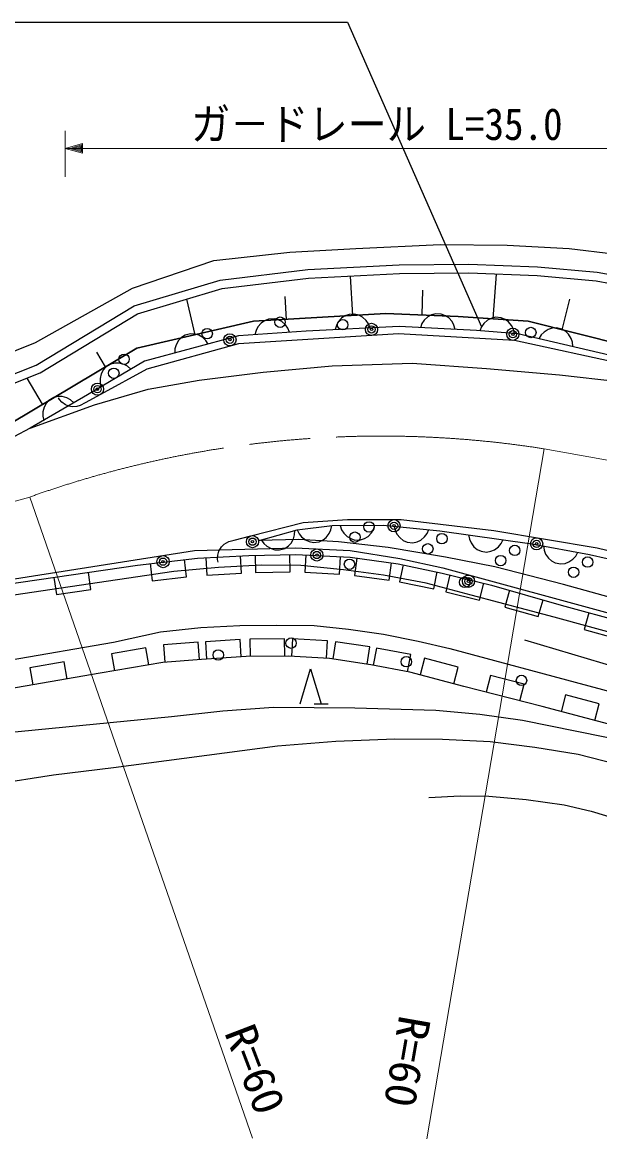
# Model space of a CAD drawing. Units: millimetres, scale not verified. Extents: x 40000 to 680000, y 20000 to 380000.
# Drawn here: x 203139 to 236324, y 276847 to 341013 of the extents above; entities that cross this region are included whole.
import ezdxf
from ezdxf.enums import TextEntityAlignment as Align

# ---------------------------------------------------------------- set-up
doc = ezdxf.new("R2010")
doc.units = ezdxf.units.MM
doc.header["$LTSCALE"] = 1000
doc.linetypes.add('CHAIN', pattern=[18.5, 12, -1.5, 3.5, -1.5])
for name, color, linetype, lineweight in [('M-BGD', 7, 'Continuous', 25), ('M-BMK', 2, 'CHAIN', 13), ('M-STR-HTXT', 7, 'Continuous', 13), ('M-STR-STRC', 7, 'Continuous', 25)]:
    doc.layers.add(name, color=color, linetype=linetype, lineweight=lineweight)
doc.styles.add('ＭＳ ゴシック', font='')
doc.styles.get('ＭＳ ゴシック').set_extended_font_data('MS Gothic')

msp = doc.modelspace()

# ---------------------------------------------------------------- linework, layer by layer
at = {"layer": 'M-BGD'}
for p, q in [((218519, 327794), (222310, 328017)), ((222310, 328017), (227153, 328240)), ((227153, 328240), (231008, 328208)), ((231008, 328208), (234577, 328017)), ((234577, 328017), (237126, 327699)), ((209476, 325738), (214154, 327316)), ((214154, 327316), (218519, 327794)), ((214516, 326202), (219541, 326806)), ((219541, 326806), (224795, 327069)), ((224795, 327069), (228812, 327106)), ((224810, 326569), (228805, 326606)), ((228805, 326606), (232724, 326457)), ((228812, 327106), (232756, 326956)), ((232756, 326956), (236189, 326654)), ((236189, 326654), (238380, 326249)), ((209561, 324715), (214516, 326202)), ((214619, 325710), (219584, 326308)), ((219584, 326308), (224810, 326569)), ((222127, 324159), (221995, 326428)), ((230204, 323969), (230386, 326546)), ((232724, 326457), (236122, 326158)), ((236122, 326158), (238902, 325644)), ((203900, 322616), (209476, 325738)), ((209765, 324254), (214619, 325710)), ((226112, 324191), (226167, 325626)), ((203943, 321307), (209561, 324715)), ((213078, 323053), (212604, 325106)), ((218327, 323938), (218250, 325260)), ((234177, 323338), (234614, 325094)), ((204166, 320857), (209765, 324254)), ((216427, 323827), (224027, 324270)), ((224027, 324270), (216427, 323827)), ((221685, 324136), (221491, 324007)), ((221921, 324228), (221685, 324136)), ((222241, 324243), (221921, 324228)), ((222484, 324174), (222241, 324243)), ((222690, 324064), (222484, 324174)), ((222899, 323874), (222690, 324064)), ((224027, 324270), (228198, 324112)), ((228198, 324112), (224027, 324270)), ((226450, 324081), (226240, 323891)), ((226656, 324191), (226450, 324081)), ((226899, 324259), (226656, 324191)), ((227219, 324243), (226899, 324259)), ((227455, 324151), (227219, 324243)), ((227649, 324022), (227455, 324151)), ((228198, 324112), (232210, 323827)), ((232210, 323827), (228198, 324112)), ((230337, 324057), (230092, 323996)), ((230656, 324031), (230337, 324057)), ((209729, 322279), (216427, 323827)), ((216427, 323827), (209729, 322279)), ((216678, 323508), (216573, 323300)), ((216863, 323722), (216678, 323508)), ((217053, 323856), (216863, 323722)), ((217287, 323954), (217053, 323856)), ((217606, 323977), (217287, 323954)), ((217851, 323915), (217606, 323977)), ((218060, 323810), (217851, 323915)), ((218274, 323625), (218060, 323810)), ((218408, 323434), (218274, 323625)), ((218505, 323201), (218408, 323434)), ((224790, 323523), (219451, 323270)), ((221190, 323592), (221122, 323349)), ((221301, 323798), (221190, 323592)), ((221491, 324007), (221301, 323798)), ((223028, 323679), (222899, 323874)), ((223119, 323444), (223028, 323679)), ((229245, 323301), (224790, 323523)), ((226111, 323697), (226019, 323462)), ((226240, 323891), (226111, 323697)), ((227838, 323812), (227649, 324022)), ((227948, 323606), (227838, 323812)), ((228016, 323362), (227948, 323606)), ((229532, 323519), (229433, 323286)), ((229667, 323709), (229532, 323519)), ((229883, 323892), (229667, 323709)), ((230092, 323996), (229883, 323892)), ((230889, 323932), (230656, 324031)), ((231079, 323797), (230889, 323932)), ((231262, 323581), (231079, 323797)), ((231366, 323373), (231262, 323581)), ((232210, 323827), (240077, 321868)), ((240077, 321868), (232210, 323827)), ((233593, 323430), (233371, 323358)), ((233845, 323453), (233593, 323430)), ((234156, 323380), (233845, 323453)), ((215565, 322986), (210162, 321532)), ((212280, 322889), (212118, 322721)), ((212491, 323028), (212280, 322889)), ((212800, 323112), (212491, 323028)), ((213052, 323097), (212800, 323112)), ((213277, 323033), (213052, 323097)), ((213522, 322892), (213277, 323033)), ((213690, 322730), (213522, 322892)), ((224759, 323109), (215557, 322538)), ((219451, 323270), (215565, 322986)), ((216573, 323300), (216510, 323055)), ((231423, 322728), (224759, 323109)), ((231615, 323112), (229245, 323301)), ((231427, 323127), (231366, 323373)), ((240393, 321058), (231615, 323112)), ((232968, 323042), (232835, 322826)), ((233130, 323209), (232968, 323042)), ((233371, 323358), (233130, 323209)), ((234372, 323247), (234156, 323380)), ((234539, 323085), (234372, 323247)), ((234688, 322845), (234539, 323085)), ((234760, 322623), (234688, 322845)), ((190774, 317359), (203900, 322616)), ((202494, 317982), (209729, 322279)), ((209729, 322279), (202494, 317982)), ((215557, 322538), (210290, 321078)), ((211913, 322252), (211898, 321999)), ((211977, 322476), (211913, 322252)), ((212118, 322721), (211977, 322476)), ((213829, 322519), (213690, 322730)), ((239229, 321015), (231423, 322728)), ((234783, 322371), (234760, 322623)), ((210162, 321532), (206876, 319605)), ((207921, 321205), (207415, 322056)), ((201909, 320505), (203943, 321307)), ((202092, 320040), (204166, 320857)), ((210290, 321078), (207624, 319619)), ((207790, 321022), (207678, 320817)), ((207956, 321212), (207790, 321022)), ((208232, 321374), (207956, 321212)), ((208480, 321427), (208232, 321374)), ((208713, 321424), (208480, 321427)), ((208987, 321353), (208713, 321424)), ((209191, 321241), (208987, 321353)), ((209382, 321075), (209191, 321241)), ((213297, 320446), (216977, 320897)), ((216977, 320897), (220957, 321272)), ((220957, 321272), (225537, 321422)), ((225537, 321422), (229817, 321122)), ((229817, 321122), (234022, 320747)), ((204303, 319057), (203411, 320560)), ((207607, 320543), (207604, 320310)), ((207604, 320310), (207657, 320063)), ((207678, 320817), (207607, 320543)), ((210369, 319921), (213297, 320446)), ((234022, 320747), (237401, 320371)), ((206876, 319605), (203591, 317678)), ((207624, 319619), (206747, 319138)), ((207290, 319020), (210369, 319921)), ((203591, 317678), (207290, 319020)), ((204504, 319095), (204392, 318890)), ((204671, 319285), (204504, 319095)), ((204947, 319447), (204671, 319285)), ((205194, 319499), (204947, 319447)), ((205427, 319497), (205194, 319499)), ((205272, 319334), (205214, 319439)), ((205403, 319178), (205272, 319334)), ((205623, 319025), (205403, 319178)), ((205701, 319426), (205427, 319497)), ((205806, 318942), (205623, 319025)), ((205906, 319314), (205701, 319426)), ((206004, 318914), (205806, 318942)), ((206096, 319147), (205906, 319314)), ((206272, 318924), (206004, 318914)), ((206466, 318985), (206272, 318924)), ((206747, 319138), (206466, 318985)), ((204321, 318616), (204319, 318383)), ((204319, 318383), (204371, 318135)), ((204392, 318890), (204321, 318616)), ((203591, 317678), (200368, 316003)), ((216280, 311501), (219289, 312272)), ((218935, 311845), (220939, 312086)), ((219289, 312272), (221836, 312427)), ((220879, 311837), (220930, 312084)), ((220939, 312086), (223878, 312112)), ((221408, 312090), (221490, 311851)), ((221490, 311851), (221612, 311652)), ((221836, 312427), (224922, 312427)), ((223212, 311666), (223330, 311867)), ((223330, 311867), (223408, 312108)), ((223878, 312112), (227137, 311792)), ((224512, 312050), (224568, 311803)), ((224922, 312427), (230246, 311809)), ((226400, 311623), (226503, 311854)), ((215001, 311173), (215311, 311252)), ((215311, 311252), (216280, 311501)), ((216744, 311231), (218935, 311845)), ((219015, 311284), (216744, 311231)), ((216876, 311268), (217018, 311058)), ((218590, 311084), (218728, 311330)), ((218728, 311330), (218790, 311555)), ((218790, 311555), (218802, 311808)), ((218944, 311846), (219052, 311617)), ((221313, 311150), (219015, 311284)), ((219052, 311617), (219195, 311433)), ((219195, 311433), (219417, 311258)), ((219417, 311258), (219630, 311163)), ((220196, 311150), (220424, 311258)), ((220424, 311258), (220609, 311401)), ((220609, 311401), (220783, 311624)), ((220783, 311624), (220879, 311837)), ((221612, 311652), (221814, 311453)), ((221814, 311453), (222015, 311335)), ((222015, 311335), (222256, 311257)), ((222256, 311257), (222576, 311260)), ((222576, 311260), (222815, 311343)), ((222815, 311343), (223014, 311464)), ((223014, 311464), (223212, 311666)), ((224568, 311803), (224668, 311592)), ((224668, 311592), (224848, 311374)), ((224848, 311374), (225035, 311235)), ((225035, 311235), (225266, 311132)), ((225831, 311156), (226042, 311256)), ((226042, 311256), (226261, 311436)), ((226261, 311436), (226400, 311623)), ((227137, 311792), (232428, 311044)), ((228792, 311558), (228838, 311309)), ((228838, 311309), (228929, 311094)), ((230246, 311809), (236188, 310806)), ((230660, 311051), (230773, 311278)), ((175846, 304787), (213039, 310652)), ((213039, 310652), (218826, 310806)), ((214375, 310393), (214442, 310616)), ((214442, 310616), (214586, 310860)), ((214586, 310860), (214750, 311026)), ((214750, 311026), (215001, 311173)), ((217018, 311058), (217188, 310898)), ((217188, 310898), (217434, 310760)), ((217434, 310760), (217659, 310698)), ((217659, 310698), (217912, 310686)), ((217912, 310686), (218220, 310772)), ((218220, 310772), (218430, 310914)), ((218430, 310914), (218590, 311084)), ((218826, 310806), (221990, 310652)), ((219630, 311163), (219878, 311112)), ((219878, 311112), (220196, 311150)), ((224172, 310830), (221313, 311150)), ((221990, 310652), (224845, 310189)), ((227458, 310269), (224172, 310830)), ((225266, 311132), (225584, 311100)), ((225584, 311100), (225831, 311156)), ((228929, 311094), (229099, 310868)), ((229099, 310868), (229280, 310721)), ((229280, 310721), (229506, 310608)), ((229506, 310608), (229823, 310563)), ((229823, 310563), (230072, 310609)), ((230072, 310609), (230287, 310700)), ((230287, 310700), (230513, 310870)), ((230513, 310870), (230660, 311051)), ((232428, 311044), (235741, 310429)), ((233101, 310919), (233136, 310668)), ((233136, 310668), (233217, 310450)), ((236188, 310806), (240895, 309649)), ((209753, 309814), (213199, 310215)), ((212585, 309137), (212469, 310130)), ((213199, 310215), (216164, 310376)), ((213683, 310241), (213737, 309243)), ((214357, 310140), (214375, 310393)), ((214397, 309985), (214357, 310140)), ((215734, 309351), (215680, 310349)), ((216164, 310376), (218863, 310429)), ((216514, 310382), (216534, 309383)), ((218533, 309422), (218513, 310422)), ((218863, 310429), (221989, 310269)), ((219427, 310400), (219376, 309401)), ((221373, 309299), (221425, 310298)), ((221989, 310269), (224741, 309895)), ((222374, 310216), (222239, 309225)), ((224221, 308956), (224356, 309947)), ((224845, 310189), (227314, 309649)), ((230290, 309708), (227458, 310269)), ((233217, 310450), (233377, 310216)), ((233377, 310216), (233552, 310062)), ((233552, 310062), (233774, 309940)), ((233774, 309940), (234088, 309881)), ((234339, 309916), (234557, 309998)), ((234557, 309998), (234790, 310158)), ((234790, 310158), (234945, 310333)), ((234945, 310333), (235067, 310554)), ((235741, 310429), (239481, 309574)), ((202139, 308692), (209753, 309814)), ((211847, 309440), (202649, 308078)), ((207081, 308410), (206935, 309399)), ((210483, 309899), (210598, 308906)), ((214412, 309681), (211847, 309440)), ((213737, 309243), (215734, 309351)), ((216870, 309814), (214412, 309681)), ((216534, 309383), (218533, 309422)), ((219141, 309788), (216870, 309814)), ((221599, 309547), (219141, 309788)), ((219376, 309401), (221373, 309299)), ((223897, 309227), (221599, 309547)), ((224741, 309895), (227279, 309360)), ((225032, 309833), (224825, 308855)), ((226783, 308443), (226989, 309421)), ((227279, 309360), (230103, 308666)), ((227314, 309649), (237500, 306871)), ((234244, 308692), (230290, 309708)), ((234088, 309881), (234339, 309916)), ((204957, 309108), (205102, 308118)), ((210598, 308906), (212585, 309137)), ((222239, 309225), (224221, 308956)), ((226355, 308772), (223897, 309227)), ((224825, 308855), (226783, 308443)), ((228947, 308078), (226355, 308772)), ((227720, 309252), (227481, 308281)), ((229423, 307803), (229662, 308774)), ((230103, 308666), (234111, 307517)), ((242152, 306528), (234244, 308692)), ((205102, 308118), (207081, 308410)), ((227481, 308281), (229423, 307803)), ((233709, 306822), (228947, 308078)), ((231146, 308367), (230870, 307405)), ((230870, 307405), (232793, 306854)), ((232793, 306854), (233068, 307816)), ((234111, 307517), (244317, 304711)), ((239988, 305112), (233709, 306822)), ((235698, 307080), (235433, 306116)), ((211087, 305973), (213400, 306238)), ((213400, 306238), (215646, 306337)), ((215646, 306337), (217760, 306370)), ((217760, 306370), (219907, 306337)), ((219907, 306337), (221889, 306139)), ((221889, 306139), (223904, 305841)), ((235433, 306116), (237362, 305586)), ((208379, 305379), (211087, 305973)), ((215655, 305532), (213659, 305404)), ((215719, 304534), (215655, 305532)), ((218213, 305583), (216214, 305556)), ((216214, 305556), (216227, 304556)), ((218227, 304583), (218213, 305583)), ((218675, 305575), (218619, 304576)), ((220672, 305462), (218675, 305575)), ((220616, 304464), (220672, 305462)), ((223904, 305841), (225886, 305445)), ((225886, 305445), (227703, 305015)), ((232002, 305527), (237398, 303908)), ((202376, 304355), (208379, 305379)), ((210233, 305066), (208262, 304722)), ((210404, 304081), (210233, 305066)), ((213249, 305377), (211255, 305228)), ((211255, 305228), (211329, 304231)), ((213323, 304380), (213249, 305377)), ((213659, 305404), (213723, 304406)), ((221142, 305412), (220991, 304423)), ((223119, 305110), (221142, 305412)), ((222968, 304121), (223119, 305110)), ((223497, 305046), (223309, 304064)), ((225462, 304670), (223497, 305046)), ((227703, 305015), (235709, 302868)), ((205545, 304254), (203574, 303916)), ((205714, 303268), (205545, 304254)), ((211220, 304223), (207619, 303595)), ((208262, 304722), (208434, 303737)), ((213433, 304388), (211220, 304223)), ((216009, 304553), (213433, 304388)), ((218445, 304586), (216009, 304553)), ((220790, 304454), (218445, 304586)), ((223168, 304091), (220790, 304454)), ((225274, 303688), (225462, 304670)), ((226258, 304472), (226001, 303505)), ((228191, 303958), (226258, 304472)), ((207619, 303595), (201838, 302604)), ((203574, 303916), (203743, 302931)), ((219110, 301846), (219710, 303846)), ((219710, 303846), (220310, 301846)), ((225415, 303661), (223168, 304091)), ((228520, 302835), (225415, 303661)), ((227934, 302991), (228191, 303958)), ((230047, 303475), (229798, 302506)), ((231984, 302976), (230047, 303475)), ((231734, 302008), (231984, 302976)), ((235709, 302868), (243207, 300886)), ((233012, 301679), (228520, 302835)), ((234365, 302356), (234110, 301389)), ((236299, 301846), (234365, 302356)), ((219910, 301846), (220710, 301846)), ((237141, 300589), (233012, 301679)), ((236044, 300879), (236299, 301846))]:
    msp.add_line(p, q, dxfattribs=at)
for points in [[(202105, 300166), (211711, 301110), (214657, 301441), (217572, 301649), (222246, 301619), (226909, 301473), (229443, 301239), (231892, 300904), (241253, 298996), (243872, 298254), (246411, 297423), (248641, 296604), (250856, 295681), (254289, 293828), (257923, 291986), (259322, 291329), (260618, 290833), (264256, 289944)], [(256065, 288435), (253308, 290504), (250429, 292534), (248462, 293893), (246510, 295082), (243699, 296240), (240596, 297398), (237924, 298194), (235093, 298920), (232606, 299340), (230030, 299663), (227282, 299791), (224548, 299819), (221166, 299667), (217803, 299407), (208383, 298163), (204936, 297734), (201476, 297200)], [(226499, 296450), (228298, 296545), (229950, 296525), (232099, 296342), (234277, 296040), (235836, 295677), (237283, 295237), (240463, 294033), (243613, 292730), (244872, 292115), (246014, 291442), (246967, 290807)]]:
    msp.add_lwpolyline(points, dxfattribs=at)
for centre, radius in [((217955, 323777), 300), ((213764, 323117), 300), ((221558, 323629), 300), ((223211, 323364), 350), ((223211, 323364), 210), ((223211, 323364), 70), ((231337, 323084), 350), ((232365, 323184), 300), ((215071, 322767), 350), ((215071, 322767), 210), ((215071, 322767), 70), ((231337, 323084), 210), ((231337, 323084), 70), ((208985, 321648), 300), ((208396, 320840), 300), ((207456, 319926), 350), ((207456, 319926), 210), ((207456, 319926), 70), ((223066, 312008), 300), ((224503, 312077), 350), ((224503, 312077), 210), ((224503, 312077), 70), ((216367, 311162), 350), ((216367, 311162), 210), ((216367, 311162), 70), ((222256, 311422), 300), ((227255, 311335), 300), ((232700, 311040), 350), ((232700, 311040), 210), ((220071, 310395), 350), ((220071, 310395), 210), ((226445, 310749), 300), ((231444, 310662), 300), ((232700, 311040), 70), ((211228, 310012), 350), ((211228, 310012), 210), ((211228, 310012), 70), ((220071, 310395), 70), ((221944, 309865), 300), ((230634, 310076), 300), ((235633, 309989), 300), ((234823, 309403), 300), ((228571, 308825), 300), ((228782, 308886), 350), ((228782, 308886), 210), ((228782, 308886), 70), ((218588, 305331), 300), ((214401, 304649), 300), ((225210, 304260), 300), ((231832, 303188), 300)]:
    msp.add_circle(centre, radius, dxfattribs=at)
at = {"layer": 'M-BMK'}
for p, q in [((233135, 316498), (256582, 312312)), ((201257, 313088), (203562, 313726))]:
    msp.add_line(p, q, dxfattribs=at)
msp.add_arc((223773, 257233), 60000, 81.0231, 109.68521, dxfattribs=at)
at = {"layer": 'M-STR-HTXT'}
for p, q in [((205598, 332140), (205598, 334769)), ((205598, 333769), (206598, 334049)), ((206598, 333489), (205598, 333769)), ((205598, 333769), (241661, 333769)), ((205878, 333769), (206558, 333969)), ((206558, 333569), (205878, 333769)), ((206038, 333769), (206518, 333889)), ((206518, 333649), (206038, 333769)), ((206278, 333769), (206478, 333809)), ((206478, 333729), (206278, 333769)), ((206478, 333809), (206478, 333729)), ((206518, 333889), (206518, 333649)), ((206558, 333969), (206558, 333569)), ((206598, 334049), (206598, 333489)), ((226396, 276847), (233135, 316498)), ((203562, 313726), (216361, 276882))]:
    msp.add_line(p, q, dxfattribs=at)
at = {"layer": 'M-STR-STRC'}
for p, q in [((189355, 341013), (221830, 341013)), ((221830, 341013), (229538, 323503))]:
    msp.add_line(p, q, dxfattribs=at)

# ---------------------------------------------------------------- texts
at = {"layer": 'M-STR-HTXT', "style": 'ＭＳ ゴシック', "width": 0.9}
msp.add_text('ガ－ドレール L=35.0', height=1833, dxfattribs=at).set_placement((212837, 333701), align=Align.BOTTOM_LEFT)
at = {"layer": 'M-STR-HTXT', "style": 'ＭＳ ゴシック', "width": 1.05}
for rotation, p in [(260.1, (224276, 284106)), (291, (214216, 282758))]:
    msp.add_text('R=60', height=1833, rotation=rotation, dxfattribs=at).set_placement(p, align=Align.BOTTOM_LEFT)

doc.saveas('drawing.dxf')
